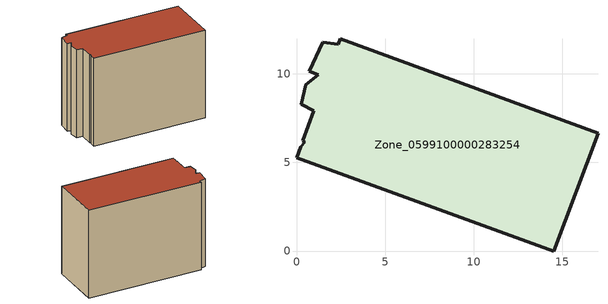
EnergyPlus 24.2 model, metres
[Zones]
Zone_0599100000283254
 floor ground (C_G): 0,5.26 0.23,5.88 0.47,6.13 0.35,6.22 0.97,7.91 0.28,8.27 0.51,9.38 1.22,9.94 0.71,10.15 1.48,11.77 2.35,11.65 2.46,11.96 17.01,6.64 14.51,0 z0
 wall outside (C_F): 1.22,9.94 0.51,9.38 0.28,8.27 0.97,7.91 0.35,6.22 0.47,6.13 0.23,5.88 0,5.26 14.51,0 17.01,6.64 2.46,11.96 2.35,11.65 1.48,11.77 0.71,10.15 1.22,9.94 z0:12.02
 roof outside (C_R): 0.97,7.91 0.35,6.22 0.47,6.13 0.23,5.88 0,5.26 14.51,0 17.01,6.64 2.46,11.96 2.35,11.65 1.48,11.77 0.71,10.15 1.22,9.94 0.51,9.38 0.28,8.27 z12.02
[BUILDING]
Pand.0599100000283254: North Axis=0; Terrain=City; Loads Convergence Tolerance Value=0.04; Temperature Convergence Tolerance Value=0.4; Solar Distribution=FullExterior; Maximum Number of Warmup Days=25; Minimum Number of Warmup Days=1
[Site:Location]
Rotterdam.The.Hague.AP_ZH_NLD Design_Conditions: Latitude=51.96; Longitude=4.45; Time Zone=1; Elevation=-4.5
[SITE:GROUNDTEMPERATURE:BUILDINGSURFACE]
18, 18, 18, 18, 18, 18, 18, 18, 18, 18, 18, 18
[MATERIAL] Thermal Absorptance=0.9; Solar Absorptance=0.7; Visible Absorptance=0.7
Name | Roughness | Thickness | Conductivity | Density | Specific Heat
G.TI.1946 | MediumSmooth | 0.15 | 1 | 540 | 1210
F.TI.1946 | Rough | 0.3 | 0.857143 | 1920 | 840
R.TI.1946 | MediumRough | 0.2 | 0.1 | 1500 | 1000
[CONSTRUCTION]
C_G: G.TI.1946
C_F: F.TI.1946
C_R: R.TI.1946
[ZONE]
Zone_0599100000283254: Type=1; Multiplier=1; Ceiling Height=Autocalculate; Volume=Autocalculate; Floor Area=autocalculate; Part of Total Floor Area=Yes
[ZONEINFILTRATION:DESIGNFLOWRATE]
Infil_Zone_0599100000283254: Zone or ZoneList or Space or SpaceList=Zone_0599100000283254; Schedule=AlwaysOn; Design Flow Rate Calculation Method=Flow/Area; Flow Rate per Floor Area=0.003; Constant Term Coefficient=1; Temperature Term Coefficient=0; Velocity Term Coefficient=0; Velocity Squared Term Coefficient=0
[HVACTEMPLATE:ZONE:IDEALLOADSAIRSYSTEM]
Zone_0599100000283254: Maximum Heating Supply Air Temperature=50; Minimum Cooling Supply Air Temperature=13; Maximum Heating Supply Air Humidity Ratio=0.0156; Minimum Cooling Supply Air Humidity Ratio=0.0077; Heating Limit=NoLimit; Cooling Limit=NoLimit; Dehumidification Control Type=ConstantSensibleHeatRatio; Cooling Sensible Heat Ratio=0.7; Dehumidification Setpoint=60; Humidification Control Type=None; Humidification Setpoint=30; Outdoor Air Method=None; Outdoor Air Flow Rate per Person=0.00944; Outdoor Air Flow Rate per Zone Floor Area=0; Outdoor Air Flow Rate per Zone=0; Demand Controlled Ventilation Type=None; Outdoor Air Economizer Type=NoEconomizer; Heat Recovery Type=None; Sensible Heat Recovery Effectiveness=0.7; Latent Heat Recovery Effectiveness=0.65
[ZONECONTROL:THERMOSTAT]
ThermostatControl_Zone_0599100000283254: Zone or ZoneList=Zone_0599100000283254; Control Type Schedule=DualSetpointControlType; Control 1=Thermostat_Zone_0599100000283254; Temperature Difference Between Cutout And Setpoint=0
[THERMOSTATSETPOINT:DUALSETPOINT]
Thermostat_Zone_0599100000283254: Heating Setpoint Temperature Schedule=HeatingSetpoint_Zone_0599100000283254; Cooling Setpoint Temperature Schedule=CoolingSetpoint_Zone_0599100000283254
[SCHEDULE:COMPACT]
HeatingSetpoint_Zone_0599100000283254: Through: 12/31, For: AllDays, Until: 24:00, 21
CoolingSetpoint_Zone_0599100000283254: Through: 12/31, For: AllDays, Until: 24:00, 24
DualSetpointControlType: Through: 12/31, For: AllDays, Until: 24:00, 4
AlwaysOn: Through: 12/31, For: AllDays, Until: 24:00, 1
